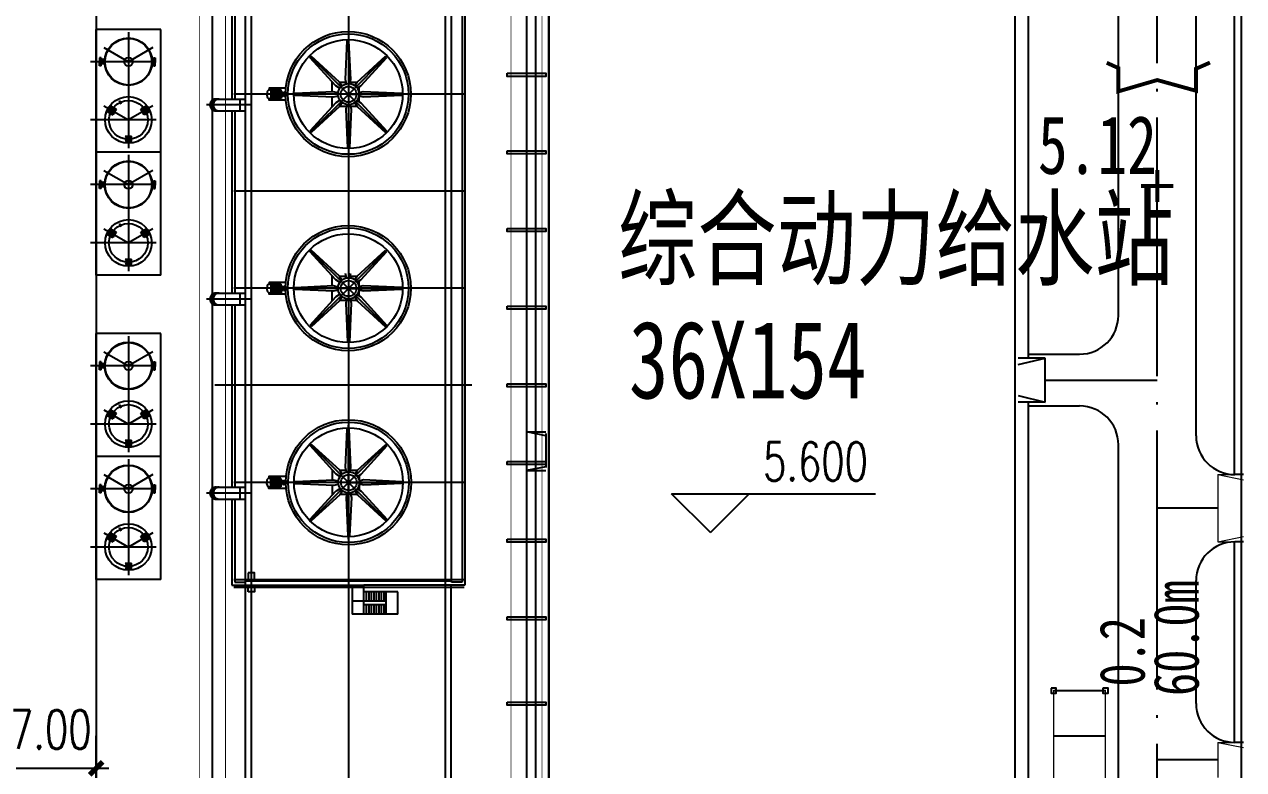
# Model space of a CAD drawing. Extents: x -170 to 1091, y -90 to 504.
# Drawn here: x 206 to 300.2, y 209.9 to 267.5 of the extents above; entities that cross this region are included whole.
import ezdxf

# ---------------------------------------------------------------- set-up
doc = ezdxf.new("R2010")
doc.units = 0
doc.header["$LTSCALE"] = 1000
for name, pattern in [('ACAD_ISO12W100', [22.4, 12, -3, 0.7, -3, 0.7, -3]), ('CENTER', [50.8, 31.75, -6.35, 6.35, -6.35]), ('CENTER2', [28.575, 19.05, -3.175, 3.175, -3.175]), ('DASHED2', [0.375, 0.25, -0.125]), ('DOTE', [2.42, 2, -0.2, 0.02, -0.2])]:
    doc.linetypes.add(name, pattern=pattern)
doc.layers.get('0').update_dxf_attribs({"linetype": 'CONTINUOUS'})
doc.layers.get('Defpoints').update_dxf_attribs({"linetype": 'CONTINUOUS'})
for name, color, linetype in [('12', 3, 'CONTINUOUS'), ('CENTER', 2, 'CENTER'), ('DIM', 3, 'CONTINUOUS'), ('DIM_ELEV', 3, 'CONTINUOUS'), ('DIM_SYMB', 3, 'CONTINUOUS'), ('DOTE', 1, 'DOTE'), ('GROUND', 2, 'CONTINUOUS'), ('GT', 30, 'CONTINUOUS'), ('PUB_DIM', 3, 'CONTINUOUS'), ('PUB_TEXT', 7, 'CONTINUOUS'), ('road', 2, 'CONTINUOUS'), ('STAIR', 2, 'CONTINUOUS'), ('定位中心线', 3, 'CENTER2'), ('循环水管', 3, 'CONTINUOUS'), ('方格网', 6, 'CONTINUOUS'), ('管架', 30, 'CONTINUOUS')]:
    doc.layers.add(name, color=color, linetype=linetype)
doc.layers.add('双点划线', color=3, linetype='ACAD_ISO12W100', lineweight=18)
doc.styles.add('_TCH_DIM', font='SIMPLEX', dxfattribs={"bigfont": 'GBCBIG'})
doc.styles.add('DIM_FONT', font='SIMPLEX', dxfattribs={"width": 0.7, "bigfont": 'GBCBIG'})
doc.styles.get("Standard").update_dxf_attribs({"font": '', "width": 0.75})
doc.styles.get('STANDARD').set_extended_font_data('SimSun')
doc.dimstyles.new('DIMN1', dxfattribs={"dimscale": 0.01, "dimtxt": 300, "dimasz": 100, "dimexe": 250, "dimexo": 300, "dimgap": 150, "dimtad": 1, "dimzin": 0, "dimdsep": 46, "dimtxsty": 'DIM_FONT', "dimblk": 'ARCHTICK', "dimcen": 0.09, "dimclrt": 7, "dimazin": 2, "dimtfac": 1, "dimtdec": 0, "dimtix": 1, "dimtmove": 2, "dimatfit": 3, "dimldrblk": 'ARCHTICK', "dimfxl": 1, "dimtolj": 1, "dimtzin": 0, "dimarcsym": 0})

# ---------------------------------------------------------------- blocks, each defined once
blk = doc.blocks.new('_dimx')
blk.add_line((-150, 0), (150, 0))
at = {"const_width": 50}
blk.add_lwpolyline([(-70, -70), (70, 70)], dxfattribs=at)
blk = doc.blocks.new('A$C10801FB6')
for p, q in [((2.846, 51.594), (2.846, 116.819)), ((2.846, 30.894), (2.846, 46.369))]:
    blk.add_line(p, q)
at = {"layer": '双点划线'}
for p, q in [((1.546, 51.594), (1.546, 46.394)), ((1.546, 30.894), (1.546, 28.194)), ((1.546, 30.894), (3.546, 30.894)), ((1.546, 30.894), (3.546, 30.494))]:
    blk.add_line(p, q, dxfattribs=at)
at = {"layer": '双点划线', "linetype": 'Continuous'}
for p, q in [((1.546, 51.594), (3.546, 51.594)), ((1.546, 51.594), (3.546, 51.194)), ((1.546, 46.394), (3.546, 46.794)), ((1.546, 46.394), (3.546, 46.394))]:
    blk.add_line(p, q, dxfattribs=at)
blk = doc.blocks.new('A$C749D1FA9')
at = {"layer": 'DOTE'}
for p, q in [((-241781.423, 409280.239), (-241625.423, 409280.239)), ((-241781.423, 409244.239), (-241625.423, 409244.239))]:
    blk.add_line(p, q, dxfattribs=at)
at = {"layer": 'GROUND'}
for p, q in [((-241701.123, 409281.289), (-241753.523, 409281.289)), ((-241629.823, 409281.289), (-241697.723, 409281.289)), ((-241781.448, 409243.189), (-241625.398, 409243.189))]:
    blk.add_line(p, q, dxfattribs=at)
at = {"layer": 'STAIR'}
for p, q in [((-241697.723, 409282.589), (-241701.123, 409282.589)), ((-241701.123, 409282.589), (-241701.123, 409280.489)), ((-241700.623, 409280.489), (-241701.123, 409282.589)), ((-241698.223, 409280.489), (-241697.723, 409282.589)), ((-241697.723, 409282.589), (-241697.723, 409280.489))]:
    blk.add_line(p, q, dxfattribs=at)
blk = doc.blocks.new('_ArchTick')
at = {"color": 0, "linetype": 'ByBlock', "const_width": 0.4}
blk.add_lwpolyline([(-0.5, -0.5), (0.5, 0.5)], dxfattribs=at)
blk = doc.blocks.new('*D49')
at = {"layer": 'Defpoints', "color": 0, "linetype": 'Continuous', "transparency": 16777216}
for p in [(211.5, 210.001), (204.5, 201.5), (211.5, 201.5)]:
    blk.add_point(p, dxfattribs=at)
at = {"layer": 'PUB_DIM', "color": 0, "linetype": 'Continuous', "lineweight": -2, "transparency": 16777216}
for p, q in [((204.5, 204.5), (204.5, 212.501)), ((211.5, 204.5), (211.5, 212.501)), ((204.5, 210.001), (203.5, 210.001)), ((204.5, 210.001), (211.5, 210.001)), ((211.5, 210.001), (212.5, 210.001))]:
    blk.add_line(p, q, dxfattribs=at)
blk.add_blockref('_ArchTick', (204.5, 210.001), dxfattribs=at)
at = {"layer": 'PUB_DIM', "color": 0, "linetype": 'Continuous', "lineweight": -2, "transparency": 16777216, "rotation": 180}
blk.add_blockref('_ArchTick', (211.5, 210.001), dxfattribs=at)
at = {"layer": 'PUB_DIM', "color": 7, "linetype": 'Continuous', "transparency": 16777216, "insert": (208, 213.001), "char_height": 3, "attachment_point": 5, "style": 'DIM_FONT'}
blk.add_mtext('\\A1;7.00', dxfattribs=at)

msp = doc.modelspace()

# ---------------------------------------------------------------- linework, layer by layer
at = {"linetype": 'Continuous'}
msp.add_line((211.5, 321), (211.5, 157), dxfattribs=at)
for p, q in [((246.5, 167), (246.5, 321)), ((282.5, 321), (282.5, 167)), ((221.99085, 269.71961), (221.99085, 261.71937)), ((222.21951, 269.49095), (222.21951, 261.71937)), ((223.04268, 224.14268), (223.04268, 269.71961)), ((223.04268, 238.79442), (223.04268, 269.6)), ((238.95732, 224.37134), (238.95732, 269.71961)), ((239.78049, 269.49095), (239.78049, 224.37134)), ((240.00915, 269.71961), (240.00915, 224.14268)), ((230.76303, 263.23308), (230.8967, 266.20727)), ((230.8967, 266.20727), (230.97811, 266.20727)), ((231.04234, 266.20727), (230.96094, 266.20727)), ((231.17602, 263.23308), (231.04234, 266.20727)), ((228.01581, 264.93118), (228.07337, 264.98874)), ((230.02436, 262.73358), (228.01581, 264.93118)), ((228.11879, 265.03416), (228.06123, 264.9766)), ((230.31639, 263.02561), (228.11879, 265.03416)), ((231.67416, 263.02561), (233.87175, 265.03416)), ((231.96619, 262.73358), (233.97474, 264.93118)), ((233.87175, 265.03416), (233.92932, 264.9766)), ((233.97474, 264.93118), (233.91718, 264.98874)), ((230.494, 262.73246), (230.31639, 263.02561)), ((230.84472, 262.9002), (230.76303, 263.23308)), ((231.09432, 262.9002), (231.17602, 263.23308)), ((231.49655, 262.73246), (231.67416, 263.02561)), ((224.71068, 262.2115), (224.71068, 262.09142)), ((224.71068, 261.95422), (224.71068, 262.09142)), ((224.90462, 262.41695), (225.79772, 262.41695)), ((225.0306, 261.74843), (225.0306, 262.41729)), ((225.79772, 262.31644), (225.79772, 262.41695)), ((225.84319, 262.31644), (225.79772, 262.31644)), ((225.79772, 262.09142), (225.79772, 262.31644)), ((225.79772, 262.09142), (225.79772, 261.8431)), ((225.84319, 262.09142), (225.84319, 262.31644)), ((225.89146, 262.26291), (225.84319, 262.26291)), ((225.84319, 262.09142), (225.84319, 261.86639)), ((225.84319, 262.09142), (225.84319, 262.09142)), ((225.89146, 261.91992), (225.84319, 261.91992)), ((225.89146, 262.26291), (225.89146, 261.91992)), ((226.00122, 262.16001), (225.89146, 262.16001)), ((226.00122, 262.02282), (225.89146, 262.02282)), ((226.00122, 261.94158), (226.00122, 262.21597)), ((226.0561, 261.94158), (226.0561, 262.21597)), ((226.08354, 261.94158), (226.08354, 262.21597)), ((226.11097, 261.94158), (226.11097, 262.21597)), ((226.16585, 261.94158), (226.16585, 262.21597)), ((226.3653, 262.16001), (226.16585, 262.16001)), ((226.36556, 262.02282), (226.16585, 262.02282)), ((229.84503, 262.27216), (226.87084, 262.13848)), ((229.84503, 261.85917), (226.87084, 261.99284)), ((230.1779, 262.19046), (229.84503, 262.27216)), ((230.1779, 261.94087), (229.84503, 261.85917)), ((230.31751, 262.55597), (230.02436, 262.73358)), ((231.67304, 262.55597), (231.96619, 262.73358)), ((231.81264, 262.2248), (232.14552, 262.3065)), ((231.81264, 261.9752), (232.14552, 261.8935)), ((232.14552, 262.3065), (235.11971, 262.17282)), ((232.14552, 261.8935), (235.11971, 262.02718)), ((235.11971, 262.17282), (235.11971, 262.09142)), ((235.11971, 262.13848), (235.11971, 262.05708)), ((235.11971, 262.02718), (235.11971, 262.10858)), ((235.11971, 261.99284), (235.11971, 262.07425)), ((222.6311, 260.80474), (222.6311, 261.71937)), ((222.6311, 261.71937), (223.04268, 261.71937)), ((225.79772, 261.74843), (224.91647, 261.74843)), ((225.0306, 261.74843), (224.9963, 261.74843)), ((225.79772, 261.74843), (225.0306, 261.74843)), ((225.84319, 261.86639), (225.79772, 261.86639)), ((225.79772, 261.8431), (225.79772, 261.74843)), ((230.02319, 261.4232), (228.01464, 259.2256)), ((230.31522, 261.13117), (228.11762, 259.12262)), ((230.31751, 261.60081), (230.02436, 261.4232)), ((230.494, 261.42431), (230.31639, 261.13117)), ((230.87906, 261.26546), (230.79736, 260.93259)), ((231.12866, 261.26546), (231.21035, 260.93259)), ((231.49772, 261.42431), (231.67533, 261.13117)), ((231.67421, 261.60081), (231.96736, 261.4232)), ((231.67533, 261.13117), (233.87292, 259.12262)), ((231.96736, 261.4232), (233.97591, 259.2256)), ((221.99085, 260.80474), (221.99085, 246.71937)), ((222.21951, 260.80474), (222.21951, 246.71937)), ((222.6311, 260.80474), (223.04268, 260.80474)), ((230.79736, 260.93259), (230.93104, 257.95839)), ((231.21035, 260.93259), (231.07668, 257.95839)), ((228.01464, 259.2256), (228.0722, 259.16804)), ((228.11762, 259.12262), (228.06006, 259.18018)), ((233.87292, 259.12262), (233.93049, 259.18018)), ((233.97591, 259.2256), (233.91835, 259.16804)), ((230.93104, 257.95839), (231.01244, 257.95839)), ((231.07668, 257.95839), (230.99527, 257.95839)), ((228.01581, 249.93118), (228.07337, 249.98874)), ((230.02436, 247.73358), (228.01581, 249.93118)), ((228.11879, 250.03416), (228.06123, 249.9766)), ((230.31639, 248.02561), (228.11879, 250.03416)), ((231.67416, 248.02561), (233.87175, 250.03416)), ((231.96619, 247.73358), (233.97474, 249.93118)), ((233.87175, 250.03416), (233.92932, 249.9766)), ((233.97474, 249.93118), (233.91718, 249.98874)), ((230.494, 247.73246), (230.31639, 248.02561)), ((230.84472, 247.9002), (230.76303, 248.23308)), ((231.09432, 247.9002), (231.17602, 248.23308)), ((231.49655, 247.73246), (231.67416, 248.02561)), ((224.71068, 247.2115), (224.71068, 247.09142)), ((224.71068, 246.95422), (224.71068, 247.09142)), ((224.90462, 247.41695), (225.79772, 247.41695)), ((225.0306, 246.74843), (225.0306, 247.41729)), ((225.79772, 247.31644), (225.79772, 247.41695)), ((225.84319, 247.31644), (225.79772, 247.31644)), ((225.79772, 247.09142), (225.79772, 247.31644)), ((225.79772, 247.09142), (225.79772, 246.8431)), ((225.84319, 246.86639), (225.79772, 246.86639)), ((225.79772, 246.8431), (225.79772, 246.74843)), ((225.84319, 247.09142), (225.84319, 247.31644)), ((225.89146, 247.26291), (225.84319, 247.26291)), ((225.84319, 247.09142), (225.84319, 246.86639)), ((225.84319, 247.09142), (225.84319, 247.09142)), ((225.89146, 246.91992), (225.84319, 246.91992)), ((225.89146, 247.26291), (225.89146, 246.91992)), ((226.00122, 247.16001), (225.89146, 247.16001)), ((226.00122, 247.02282), (225.89146, 247.02282)), ((226.00122, 246.94158), (226.00122, 247.21597)), ((226.0561, 246.94158), (226.0561, 247.21597)), ((226.08354, 246.94158), (226.08354, 247.21597)), ((226.11097, 246.94158), (226.11097, 247.21597)), ((226.16585, 246.94158), (226.16585, 247.21597)), ((226.3653, 247.16001), (226.16585, 247.16001)), ((226.36556, 247.02282), (226.16585, 247.02282)), ((229.84503, 247.27216), (226.87084, 247.13848)), ((229.84503, 246.85917), (226.87084, 246.99284)), ((230.1779, 247.19046), (229.84503, 247.27216)), ((230.1779, 246.94087), (229.84503, 246.85917)), ((230.31751, 247.55597), (230.02436, 247.73358)), ((231.67304, 247.55597), (231.96619, 247.73358)), ((231.81264, 247.2248), (232.14552, 247.3065)), ((231.81264, 246.9752), (232.14552, 246.8935)), ((232.14552, 247.3065), (235.11971, 247.17282)), ((232.14552, 246.8935), (235.11971, 247.02718)), ((235.11971, 247.17282), (235.11971, 247.09142)), ((235.11971, 247.13848), (235.11971, 247.05708)), ((235.11971, 247.02718), (235.11971, 247.10858)), ((235.11971, 246.99284), (235.11971, 247.07425)), ((222.6311, 245.80474), (222.6311, 246.71937)), ((222.6311, 246.71937), (223.04268, 246.71937)), ((225.79772, 246.74843), (224.91647, 246.74843)), ((225.0306, 246.74843), (224.9963, 246.74843)), ((225.79772, 246.74843), (225.0306, 246.74843)), ((230.02319, 246.4232), (228.01464, 244.2256)), ((230.31522, 246.13117), (228.11762, 244.12262)), ((230.31751, 246.60081), (230.02436, 246.4232)), ((230.494, 246.42431), (230.31639, 246.13117)), ((230.87906, 246.26546), (230.79736, 245.93259)), ((230.79736, 245.93259), (230.93104, 242.95839)), ((231.21035, 245.93259), (231.07668, 242.95839)), ((231.12866, 246.26546), (231.21035, 245.93259)), ((231.49772, 246.42431), (231.67533, 246.13117)), ((231.67421, 246.60081), (231.96736, 246.4232)), ((231.67533, 246.13117), (233.87292, 244.12262)), ((231.96736, 246.4232), (233.97591, 244.2256)), ((221.99085, 245.80474), (221.99085, 231.71937)), ((222.21951, 245.80474), (222.21951, 231.71937)), ((222.6311, 245.80474), (223.04268, 245.80474)), ((228.01464, 244.2256), (228.0722, 244.16804)), ((228.11762, 244.12262), (228.06006, 244.18018)), ((233.87292, 244.12262), (233.93049, 244.18018)), ((233.97591, 244.2256), (233.91835, 244.16804)), ((230.93104, 242.95839), (231.01244, 242.95839)), ((231.07668, 242.95839), (230.99527, 242.95839)), ((230.78019, 233.23308), (230.91387, 236.20727)), ((230.91387, 236.20727), (230.99527, 236.20727)), ((231.05951, 236.20727), (230.97811, 236.20727)), ((231.19319, 233.23308), (231.05951, 236.20727)), ((228.03298, 234.93118), (228.09054, 234.98874)), ((230.04153, 232.73358), (228.03298, 234.93118)), ((228.13596, 235.03416), (228.0784, 234.9766)), ((230.33356, 233.02561), (228.13596, 235.03416)), ((231.69133, 233.02561), (233.88892, 235.03416)), ((231.98336, 232.73358), (233.99191, 234.93118)), ((233.88892, 235.03416), (233.94648, 234.9766)), ((233.99191, 234.93118), (233.93434, 234.98874)), ((230.33467, 232.55597), (230.04153, 232.73358)), ((230.51117, 232.73246), (230.33356, 233.02561)), ((230.86189, 232.9002), (230.78019, 233.23308)), ((231.11149, 232.9002), (231.19319, 233.23308)), ((231.51372, 232.73246), (231.69133, 233.02561)), ((231.69021, 232.55597), (231.98336, 232.73358)), ((224.69351, 232.2115), (224.69351, 232.09142)), ((224.69351, 231.95422), (224.69351, 232.09142)), ((224.88746, 232.41695), (225.78056, 232.41695)), ((225.01343, 231.74843), (225.01343, 232.41729)), ((225.78056, 232.31644), (225.78056, 232.41695)), ((225.78056, 232.09142), (225.78056, 232.31644)), ((225.82602, 232.31644), (225.78056, 232.31644)), ((225.78056, 232.09142), (225.78056, 231.8431)), ((225.82602, 231.86639), (225.78056, 231.86639)), ((225.78056, 231.8431), (225.78056, 231.74843)), ((225.82602, 232.09142), (225.82602, 232.31644)), ((225.87429, 232.26291), (225.82602, 232.26291)), ((225.82602, 232.09142), (225.82602, 231.86639)), ((225.82602, 232.09142), (225.82602, 232.09142)), ((225.87429, 231.91992), (225.82602, 231.91992)), ((225.87429, 232.26291), (225.87429, 231.91992)), ((225.98405, 232.16001), (225.87429, 232.16001)), ((225.98405, 232.02282), (225.87429, 232.02282)), ((225.98405, 231.94158), (225.98405, 232.21597)), ((226.03893, 231.94158), (226.03893, 232.21597)), ((226.06637, 231.94158), (226.06637, 232.21597)), ((226.09381, 231.94158), (226.09381, 232.21597)), ((226.14868, 231.94158), (226.14868, 232.21597)), ((226.34814, 232.16001), (226.14868, 232.16001)), ((226.34839, 232.02282), (226.14868, 232.02282)), ((229.8622, 232.27216), (226.888, 232.13848)), ((229.8622, 231.85917), (226.888, 231.99284)), ((230.19507, 232.19046), (229.8622, 232.27216)), ((230.19507, 231.94087), (229.8622, 231.85917)), ((231.82981, 232.2248), (232.16269, 232.3065)), ((231.82981, 231.9752), (232.16269, 231.8935)), ((232.16269, 232.3065), (235.13688, 232.17282)), ((232.16269, 231.8935), (235.13688, 232.02718)), ((235.13688, 232.17282), (235.13688, 232.09142)), ((235.13688, 232.13848), (235.13688, 232.05708)), ((235.13688, 232.02718), (235.13688, 232.10858)), ((235.13688, 231.99284), (235.13688, 232.07425)), ((222.6311, 230.80474), (222.6311, 231.71937)), ((222.6311, 231.71937), (223.04268, 231.71937)), ((225.78056, 231.74843), (224.89931, 231.74843)), ((225.01343, 231.74843), (224.97914, 231.74843)), ((225.78056, 231.74843), (225.01343, 231.74843)), ((230.04036, 231.4232), (228.03181, 229.2256)), ((230.33239, 231.13117), (228.13479, 229.12262)), ((230.33467, 231.60081), (230.04153, 231.4232)), ((230.51117, 231.42431), (230.33356, 231.13117)), ((230.89623, 231.26546), (230.81453, 230.93259)), ((230.81453, 230.93259), (230.94821, 227.95839)), ((231.22752, 230.93259), (231.09385, 227.95839)), ((231.14582, 231.26546), (231.22752, 230.93259)), ((231.51489, 231.42431), (231.6925, 231.13117)), ((231.69138, 231.60081), (231.98453, 231.4232)), ((231.6925, 231.13117), (233.89009, 229.12262)), ((231.98453, 231.4232), (233.99308, 229.2256)), ((221.99085, 230.80474), (221.99085, 224.14268)), ((222.21951, 230.80474), (222.21951, 224.37134)), ((222.6311, 230.80474), (223.04268, 230.80474)), ((228.03181, 229.2256), (228.08937, 229.16804)), ((228.13479, 229.12262), (228.07723, 229.18018)), ((233.89009, 229.12262), (233.94765, 229.18018)), ((233.99308, 229.2256), (233.93551, 229.16804)), ((230.94821, 227.95839), (231.02961, 227.95839)), ((231.09385, 227.95839), (231.01244, 227.95839)), ((222.21951, 224.37134), (223.04268, 224.37134)), ((223.04268, 224.48), (238.95732, 224.48)), ((223.04268, 203.85732), (223.04268, 224.27855)), ((239.78049, 224.37134), (238.95732, 224.37134)), ((221.99085, 224.14268), (224.25492, 224.14268)), ((223.04268, 224.14268), (232.19221, 224.14268)), ((223.04268, 224.14268), (232.19221, 224.14268)), ((239.90971, 224.14268), (232.19221, 224.14268)), ((240.00915, 224.14268), (237.74508, 224.14268)), ((238.95274, 203.85732), (238.95274, 224.14268))]:
    msp.add_line(p, q)
at = {"linetype": 'DASHED2'}
for p, q in [((220.7561, 261.71937), (222.6311, 261.71937)), ((220.7561, 260.80474), (222.6311, 260.80474)), ((220.7561, 246.71937), (222.6311, 246.71937)), ((220.7561, 245.80474), (222.6311, 245.80474)), ((220.7561, 231.71937), (222.6311, 231.71937)), ((220.7561, 230.80474), (222.6311, 230.80474))]:
    msp.add_line(p, q, dxfattribs=at)
at = {"linetype": 'Continuous', "const_width": 0.3, "flags": 128}
for points in [[(289.59968, 264.51925), (290.5, 264.10471), (290.5, 262.30832), (293.5, 263.18348), (296.5, 262.35438), (296.5, 264.05864), (297.57526, 264.53183)], [(293.5, 256.24591), (293.5, 253.75409)], [(292.25409, 255), (294.74591, 255)]]:
    msp.add_lwpolyline(points, dxfattribs=at)
for points in [[(229.77533, 263.00605), (229.73195, 263.00605), (229.73195, 262.26708)], [(230.81875, 263.00605), (230.32824, 263.00605)], [(231.66231, 263.00605), (231.1203, 263.00605)], [(231.83561, 262.23044), (231.83561, 262.65447)], [(231.83561, 261.50302), (231.83561, 261.96956)], [(229.73195, 261.86425), (229.73195, 261.17678), (229.79797, 261.17678)], [(230.34403, 261.17678), (230.85729, 261.17678)], [(231.15042, 261.17678), (231.64769, 261.17678)], [(229.77533, 248.00605), (229.73195, 248.00605), (229.73195, 247.26708)], [(230.81875, 248.00605), (230.32824, 248.00605)], [(231.66231, 248.00605), (231.1203, 248.00605)], [(229.73195, 246.86425), (229.73195, 246.17678), (229.79797, 246.17678)], [(231.83561, 247.23044), (231.83561, 247.65447)], [(231.83561, 246.50302), (231.83561, 246.96956)], [(230.34403, 246.17678), (230.85729, 246.17678)], [(231.15042, 246.17678), (231.64769, 246.17678)], [(229.7925, 233.00605), (229.74912, 233.00605), (229.74912, 232.26708)], [(230.83591, 233.00605), (230.34541, 233.00605)], [(231.67948, 233.00605), (231.13747, 233.00605)], [(229.74912, 231.86425), (229.74912, 231.17678), (229.81514, 231.17678)], [(231.85278, 232.23044), (231.85278, 232.65447)], [(231.85278, 231.50302), (231.85278, 231.96956)], [(230.36119, 231.17678), (230.87446, 231.17678)], [(231.16759, 231.17678), (231.66486, 231.17678)]]:
    msp.add_lwpolyline(points)
at = {"flags": 128}
for points in [[(226.20284, 262.54873), (224.8669, 262.54873), (224.8669, 262.4344)], [(226.20447, 261.6341), (224.8669, 261.6341), (224.8669, 261.74843)], [(226.20284, 247.54873), (224.8669, 247.54873), (224.8669, 247.4344)], [(226.20447, 246.6341), (224.8669, 246.6341), (224.8669, 246.74843)], [(226.18567, 232.54873), (224.84973, 232.54873), (224.84973, 232.4344)], [(226.1873, 231.6341), (224.84973, 231.6341), (224.84973, 231.74843)]]:
    msp.add_lwpolyline(points, dxfattribs=at)
for points in [[(223.25, 225.1), (223.25, 224.6), (223.75, 224.6), (223.75, 225.1)], [(223.25, 223.64268), (223.25, 224.14268), (223.75, 224.14268), (223.75, 223.64268)]]:
    msp.add_lwpolyline(points, close=True, dxfattribs=at)
at = {"ltscale": 50, "const_width": 0.1}
for points in [[(289.5, 184.5), (289.5, 216), (285.5, 216), (285.5, 184.5)], [(285.5, 212.5), (289.5, 212.5)]]:
    msp.add_lwpolyline(points, dxfattribs=at)
for centre, radius in [((230.98669, 262.1), 4.83903), ((230.98669, 262.1), 4.65611), ((230.98669, 262.1), 4.20503), ((230.98669, 247.1), 4.83903), ((230.98669, 247.1), 4.65611), ((230.98669, 247.1), 4.20503), ((231.00386, 232.1), 4.83903), ((231.00386, 232.1), 4.65611), ((231.00386, 232.1), 4.20503)]:
    msp.add_circle(centre, radius)
at = {"linetype": 'Continuous'}
for centre, radius in [((231.01244, 262.09142), 0.81836), ((231.01244, 262.08283), 0.61037), ((231.01244, 247.09142), 0.81836), ((231.01244, 247.08283), 0.61037), ((231.02961, 232.09142), 0.81836), ((231.02961, 232.08283), 0.61037)]:
    msp.add_circle(centre, radius, dxfattribs=at)
for centre, radius, start, end in [((224.91647, 262.2115), 0.20579, 93.3008469, 180), ((224.91647, 261.95422), 0.20579, 180, 270), ((226.02866, 262.19496), 0.03456, 37.4493703, 142.5506297), ((226.02866, 261.9626), 0.03456, 217.4493703, 322.5506297), ((226.13841, 262.19496), 0.03456, 37.4493703, 142.5506297), ((226.13841, 261.9626), 0.03456, 217.4493703, 322.5506297), ((224.91647, 247.2115), 0.20579, 93.3008469, 180), ((224.91647, 246.95422), 0.20579, 180, 270), ((226.02866, 247.19496), 0.03456, 37.4493703, 142.5506297), ((226.02866, 246.9626), 0.03456, 217.4493703, 322.5506297), ((226.13841, 247.19496), 0.03456, 37.4493703, 142.5506297), ((226.13841, 246.9626), 0.03456, 217.4493703, 322.5506297), ((224.89931, 232.2115), 0.20579, 93.3008469, 180), ((224.89931, 231.95422), 0.20579, 180, 270), ((226.01149, 232.19496), 0.03456, 37.4493703, 142.5506297), ((226.01149, 231.9626), 0.03456, 217.4493703, 322.5506297), ((226.12125, 232.19496), 0.03456, 37.4493703, 142.5506297), ((226.12125, 231.9626), 0.03456, 217.4493703, 322.5506297)]:
    msp.add_arc(centre, radius, start, end)
at = {"linetype": 'DASHED2'}
for centre in [(220.7561, 261.26206), (220.87513, 261.26206), (221.01179, 261.26206), (220.7561, 246.26206), (220.87513, 246.26206), (221.01179, 246.26206), (220.7561, 231.26206), (220.87513, 231.26206), (221.01179, 231.26206)]:
    msp.add_arc(centre, 0.45732, 90, 270, dxfattribs=at)
at = {"layer": '12'}
for p, q in [((211.5, 257.6), (211.5, 267.1)), ((216.5, 267.1), (211.5, 267.1)), ((216.5, 257.6), (216.5, 267.1)), ((211.7766, 264.90538), (211.7766, 264.6)), ((211.8383, 264.90538), (211.7766, 264.90538)), ((211.9, 264.90538), (211.8383, 264.90538)), ((211.8383, 264.90538), (211.8383, 264.6)), ((211.9, 264.90538), (211.9, 264.6)), ((212.20278, 264.76178), (211.9, 264.76178)), ((215.79272, 264.76178), (215.94468, 264.76178)), ((215.94468, 264.90538), (215.94468, 264.6)), ((215.94468, 264.90538), (216.00638, 264.90538)), ((216.00638, 264.90538), (216.00638, 264.6)), ((216.00638, 264.90538), (216.06808, 264.90538)), ((216.06808, 264.90538), (216.06808, 264.6)), ((211.7766, 264.29462), (211.7766, 264.6)), ((211.8383, 264.29462), (211.7766, 264.29462)), ((211.8383, 264.29462), (211.8383, 264.6)), ((211.9, 264.29462), (211.8383, 264.29462)), ((212.20278, 264.72907), (211.9, 264.72907)), ((211.9, 264.29462), (211.9, 264.6)), ((212.20278, 264.47093), (211.9, 264.47093)), ((212.20278, 264.43822), (211.9, 264.43822)), ((215.79272, 264.43822), (215.94468, 264.43822)), ((215.79537, 264.72907), (215.94468, 264.72907)), ((215.79537, 264.47093), (215.94468, 264.47093)), ((215.94468, 264.29462), (215.94468, 264.6)), ((215.94468, 264.29462), (216.06808, 264.29462)), ((216.00638, 264.29462), (216.00638, 264.6)), ((216.06808, 264.29462), (216.06808, 264.6)), ((212.60946, 261.19151), (212.35946, 260.75849)), ((212.9568, 260.99096), (212.40891, 260.84416)), ((212.87114, 261.04042), (212.45837, 260.92982)), ((212.78548, 261.08988), (212.50783, 261.01549)), ((212.69981, 261.13934), (212.55729, 261.10115)), ((212.60946, 261.19151), (213.04247, 260.94151)), ((215.39054, 261.19151), (214.95753, 260.94151)), ((215.0097, 260.85115), (215.04789, 260.99367)), ((215.05916, 260.76549), (215.13355, 261.04313)), ((215.10862, 260.67982), (215.21922, 261.09259)), ((215.15807, 260.59416), (215.30488, 261.14205)), ((215.20753, 260.50849), (215.39054, 261.19151)), ((215.2932, 260.55795), (215.44, 261.10584)), ((215.37886, 260.60741), (215.48946, 261.02018)), ((215.64054, 260.75849), (215.39054, 261.19151)), ((213.04247, 260.94151), (212.35946, 260.75849)), ((212.35946, 260.75849), (212.79247, 260.50849)), ((212.99301, 260.85584), (212.44512, 260.70904)), ((212.94355, 260.77018), (212.53078, 260.65958)), ((212.89409, 260.68451), (212.61645, 260.61012)), ((212.84464, 260.59885), (212.70211, 260.56066)), ((213.04247, 260.94151), (212.79247, 260.50849)), ((215.20753, 260.50849), (214.95753, 260.94151)), ((215.64054, 260.75849), (215.20753, 260.50849)), ((215.46452, 260.65687), (215.53892, 260.93451)), ((215.55019, 260.70633), (215.58838, 260.84885)), ((213.75, 258.85), (214.25, 258.85)), ((213.75, 258.85), (214.25, 258.35)), ((213.75, 258.75108), (214.15108, 258.35)), ((213.75, 258.65217), (214.05217, 258.35)), ((213.75, 258.55325), (213.95325, 258.35)), ((213.75, 258.45433), (213.85433, 258.35)), ((213.75, 258.35), (214.25, 258.35)), ((213.84892, 258.85), (214.25, 258.44892)), ((213.94783, 258.85), (214.25, 258.54783)), ((214.04675, 258.85), (214.25, 258.64675)), ((214.14566, 258.85), (214.25, 258.74566)), ((214.25, 258.35), (214.25, 258.85)), ((211.5, 248.1), (211.5, 257.6)), ((216.5, 257.6), (211.5, 257.6)), ((216.5, 257.6), (211.5, 257.6)), ((216.5, 248.1), (216.5, 257.6)), ((211.7766, 255.40538), (211.7766, 255.1)), ((211.8383, 255.40538), (211.7766, 255.40538)), ((211.9, 255.40538), (211.8383, 255.40538)), ((211.8383, 255.40538), (211.8383, 255.1)), ((211.9, 255.40538), (211.9, 255.1)), ((215.94468, 255.40538), (215.94468, 255.1)), ((215.94468, 255.40538), (216.00638, 255.40538)), ((216.00638, 255.40538), (216.00638, 255.1)), ((216.00638, 255.40538), (216.06808, 255.40538)), ((216.06808, 255.40538), (216.06808, 255.1)), ((211.7766, 254.79462), (211.7766, 255.1)), ((211.8383, 254.79462), (211.7766, 254.79462)), ((211.8383, 254.79462), (211.8383, 255.1)), ((211.9, 254.79462), (211.8383, 254.79462)), ((212.20278, 255.26178), (211.9, 255.26178)), ((212.20278, 255.22907), (211.9, 255.22907)), ((211.9, 254.79462), (211.9, 255.1)), ((212.20278, 254.97093), (211.9, 254.97093)), ((212.20278, 254.93822), (211.9, 254.93822)), ((215.79272, 255.26178), (215.94468, 255.26178)), ((215.79272, 254.93822), (215.94468, 254.93822)), ((215.79537, 255.22907), (215.94468, 255.22907)), ((215.79537, 254.97093), (215.94468, 254.97093)), ((215.94468, 254.79462), (215.94468, 255.1)), ((215.94468, 254.79462), (216.06808, 254.79462)), ((216.00638, 254.79462), (216.00638, 255.1)), ((216.06808, 254.79462), (216.06808, 255.1)), ((212.60946, 251.69151), (212.35946, 251.25849)), ((212.78548, 251.58988), (212.50783, 251.51549)), ((212.69981, 251.63934), (212.55729, 251.60115)), ((212.60946, 251.69151), (213.04247, 251.44151)), ((215.39054, 251.69151), (214.95753, 251.44151)), ((215.10862, 251.17982), (215.21922, 251.59259)), ((215.15807, 251.09416), (215.30488, 251.64205)), ((215.20753, 251.00849), (215.39054, 251.69151)), ((215.2932, 251.05795), (215.44, 251.60584)), ((215.64054, 251.25849), (215.39054, 251.69151)), ((213.04247, 251.44151), (212.35946, 251.25849)), ((212.35946, 251.25849), (212.79247, 251.00849)), ((212.9568, 251.49096), (212.40891, 251.34416)), ((212.99301, 251.35584), (212.44512, 251.20904)), ((212.87114, 251.54042), (212.45837, 251.42982)), ((212.94355, 251.27018), (212.53078, 251.15958)), ((212.89409, 251.18451), (212.61645, 251.11012)), ((212.84464, 251.09885), (212.70211, 251.06066)), ((213.04247, 251.44151), (212.79247, 251.00849)), ((215.20753, 251.00849), (214.95753, 251.44151)), ((215.0097, 251.35115), (215.04789, 251.49367)), ((215.05916, 251.26549), (215.13355, 251.54313)), ((215.64054, 251.25849), (215.20753, 251.00849)), ((215.37886, 251.10741), (215.48946, 251.52018)), ((215.46452, 251.15687), (215.53892, 251.43451)), ((215.55019, 251.20633), (215.58838, 251.34885)), ((213.75, 249.35), (214.25, 249.35)), ((213.75, 249.35), (214.25, 248.85)), ((213.75, 249.25108), (214.15108, 248.85)), ((213.75, 249.15217), (214.05217, 248.85)), ((213.75, 249.05325), (213.95325, 248.85)), ((213.75, 248.95433), (213.85433, 248.85)), ((213.75, 248.85), (214.25, 248.85)), ((213.84892, 249.35), (214.25, 248.94892)), ((213.94783, 249.35), (214.25, 249.04783)), ((214.04675, 249.35), (214.25, 249.14675)), ((214.14566, 249.35), (214.25, 249.24566)), ((214.25, 248.85), (214.25, 249.35)), ((216.5, 248.1), (211.5, 248.1)), ((211.5, 234.1), (211.5, 243.6)), ((216.5, 243.6), (211.5, 243.6)), ((216.5, 234.1), (216.5, 243.6)), ((211.7766, 241.40538), (211.7766, 241.1)), ((211.8383, 241.40538), (211.7766, 241.40538)), ((211.9, 241.40538), (211.8383, 241.40538)), ((211.8383, 241.40538), (211.8383, 241.1)), ((211.9, 241.40538), (211.9, 241.1)), ((212.20278, 241.26178), (211.9, 241.26178)), ((212.20278, 241.22907), (211.9, 241.22907)), ((215.79272, 241.26178), (215.94468, 241.26178)), ((215.79537, 241.22907), (215.94468, 241.22907)), ((215.94468, 241.40538), (215.94468, 241.1)), ((215.94468, 241.40538), (216.00638, 241.40538)), ((216.00638, 241.40538), (216.00638, 241.1)), ((216.00638, 241.40538), (216.06808, 241.40538)), ((216.06808, 241.40538), (216.06808, 241.1)), ((211.7766, 240.79462), (211.7766, 241.1)), ((211.8383, 240.79462), (211.7766, 240.79462)), ((211.8383, 240.79462), (211.8383, 241.1)), ((211.9, 240.79462), (211.8383, 240.79462)), ((211.9, 240.79462), (211.9, 241.1)), ((212.20278, 240.97093), (211.9, 240.97093)), ((212.20278, 240.93822), (211.9, 240.93822)), ((215.79272, 240.93822), (215.94468, 240.93822)), ((215.79537, 240.97093), (215.94468, 240.97093)), ((215.94468, 240.79462), (215.94468, 241.1)), ((215.94468, 240.79462), (216.06808, 240.79462)), ((216.00638, 240.79462), (216.00638, 241.1)), ((216.06808, 240.79462), (216.06808, 241.1)), ((212.60946, 237.69151), (212.35946, 237.25849)), ((213.04247, 237.44151), (212.35946, 237.25849)), ((212.9568, 237.49096), (212.40891, 237.34416)), ((212.87114, 237.54042), (212.45837, 237.42982)), ((212.78548, 237.58988), (212.50783, 237.51549)), ((212.69981, 237.63934), (212.55729, 237.60115)), ((212.60946, 237.69151), (213.04247, 237.44151)), ((213.04247, 237.44151), (212.79247, 237.00849)), ((215.39054, 237.69151), (214.95753, 237.44151)), ((215.20753, 237.00849), (214.95753, 237.44151)), ((215.0097, 237.35115), (215.04789, 237.49367)), ((215.05916, 237.26549), (215.13355, 237.54313)), ((215.10862, 237.17982), (215.21922, 237.59259)), ((215.15807, 237.09416), (215.30488, 237.64205)), ((215.20753, 237.00849), (215.39054, 237.69151)), ((215.2932, 237.05795), (215.44, 237.60584)), ((215.37886, 237.10741), (215.48946, 237.52018)), ((215.64054, 237.25849), (215.39054, 237.69151)), ((215.46452, 237.15687), (215.53892, 237.43451)), ((212.35946, 237.25849), (212.79247, 237.00849)), ((212.99301, 237.35584), (212.44512, 237.20904)), ((212.94355, 237.27018), (212.53078, 237.15958)), ((212.89409, 237.18451), (212.61645, 237.11012)), ((212.84464, 237.09885), (212.70211, 237.06066)), ((215.64054, 237.25849), (215.20753, 237.00849)), ((215.55019, 237.20633), (215.58838, 237.34885)), ((213.75, 235.35), (214.25, 235.35)), ((213.75, 235.35), (214.25, 234.85)), ((213.75, 235.25108), (214.15108, 234.85)), ((213.75, 235.15217), (214.05217, 234.85)), ((213.75, 235.05325), (213.95325, 234.85)), ((213.75, 234.95433), (213.85433, 234.85)), ((213.75, 234.85), (214.25, 234.85)), ((213.84892, 235.35), (214.25, 234.94892)), ((213.94783, 235.35), (214.25, 235.04783)), ((214.04675, 235.35), (214.25, 235.14675)), ((214.14566, 235.35), (214.25, 235.24566)), ((214.25, 234.85), (214.25, 235.35)), ((211.5, 224.6), (211.5, 234.1)), ((216.5, 234.1), (211.5, 234.1)), ((216.5, 234.1), (211.5, 234.1)), ((216.5, 224.6), (216.5, 234.1)), ((211.7766, 231.90538), (211.7766, 231.6)), ((211.8383, 231.90538), (211.7766, 231.90538)), ((211.9, 231.90538), (211.8383, 231.90538)), ((211.8383, 231.90538), (211.8383, 231.6)), ((211.9, 231.90538), (211.9, 231.6)), ((215.94468, 231.90538), (215.94468, 231.6)), ((215.94468, 231.90538), (216.00638, 231.90538)), ((216.00638, 231.90538), (216.00638, 231.6)), ((216.00638, 231.90538), (216.06808, 231.90538)), ((216.06808, 231.90538), (216.06808, 231.6)), ((211.7766, 231.29462), (211.7766, 231.6)), ((211.8383, 231.29462), (211.7766, 231.29462)), ((211.8383, 231.29462), (211.8383, 231.6)), ((211.9, 231.29462), (211.8383, 231.29462)), ((212.20278, 231.76178), (211.9, 231.76178)), ((212.20278, 231.72907), (211.9, 231.72907)), ((211.9, 231.29462), (211.9, 231.6)), ((212.20278, 231.47093), (211.9, 231.47093)), ((212.20278, 231.43822), (211.9, 231.43822)), ((215.79272, 231.76178), (215.94468, 231.76178)), ((215.79272, 231.43822), (215.94468, 231.43822)), ((215.79537, 231.72907), (215.94468, 231.72907)), ((215.79537, 231.47093), (215.94468, 231.47093)), ((215.94468, 231.29462), (215.94468, 231.6)), ((215.94468, 231.29462), (216.06808, 231.29462)), ((216.00638, 231.29462), (216.00638, 231.6)), ((216.06808, 231.29462), (216.06808, 231.6)), ((212.60946, 228.19151), (212.35946, 227.75849)), ((212.87114, 228.04042), (212.45837, 227.92982)), ((212.78548, 228.08988), (212.50783, 228.01549)), ((212.69981, 228.13934), (212.55729, 228.10115)), ((212.60946, 228.19151), (213.04247, 227.94151)), ((215.39054, 228.19151), (214.95753, 227.94151)), ((215.05916, 227.76549), (215.13355, 228.04313)), ((215.10862, 227.67982), (215.21922, 228.09259)), ((215.15807, 227.59416), (215.30488, 228.14205)), ((215.20753, 227.50849), (215.39054, 228.19151)), ((215.2932, 227.55795), (215.44, 228.10584)), ((215.37886, 227.60741), (215.48946, 228.02018)), ((215.64054, 227.75849), (215.39054, 228.19151)), ((213.04247, 227.94151), (212.35946, 227.75849)), ((212.35946, 227.75849), (212.79247, 227.50849)), ((212.9568, 227.99096), (212.40891, 227.84416)), ((212.99301, 227.85584), (212.44512, 227.70904)), ((212.94355, 227.77018), (212.53078, 227.65958)), ((212.89409, 227.68451), (212.61645, 227.61012)), ((212.84464, 227.59885), (212.70211, 227.56066)), ((213.04247, 227.94151), (212.79247, 227.50849)), ((215.20753, 227.50849), (214.95753, 227.94151)), ((215.0097, 227.85115), (215.04789, 227.99367)), ((215.64054, 227.75849), (215.20753, 227.50849)), ((215.46452, 227.65687), (215.53892, 227.93451)), ((215.55019, 227.70633), (215.58838, 227.84885)), ((213.75, 225.85), (214.25, 225.85)), ((213.75, 225.85), (214.25, 225.35)), ((213.75, 225.75108), (214.15108, 225.35)), ((213.75, 225.65217), (214.05217, 225.35)), ((213.75, 225.55325), (213.95325, 225.35)), ((213.75, 225.45433), (213.85433, 225.35)), ((213.75, 225.35), (214.25, 225.35)), ((213.84892, 225.85), (214.25, 225.44892)), ((213.94783, 225.85), (214.25, 225.54783)), ((214.04675, 225.85), (214.25, 225.64675)), ((214.14566, 225.85), (214.25, 225.74566)), ((214.25, 225.35), (214.25, 225.85)), ((216.5, 224.6), (211.5, 224.6))]:
    msp.add_line(p, q, dxfattribs=at)
for centre, radius in [((214, 264.6), 1.83578), ((214, 264.6), 1.8), ((214, 264.6), 0.33134), ((214, 260.1), 1.8), ((214, 260.1), 1.5), ((214, 255.1), 1.83578), ((214, 255.1), 1.8), ((214, 255.1), 0.33134), ((214, 250.6), 1.8), ((214, 250.6), 1.5), ((214, 241.1), 1.83578), ((214, 241.1), 1.8), ((214, 241.1), 0.33134), ((214, 236.6), 1.8), ((214, 236.6), 1.5), ((214, 231.6), 1.83578), ((214, 231.6), 1.8), ((214, 231.6), 0.33134), ((214, 227.1), 1.8), ((214, 227.1), 1.5)]:
    msp.add_circle(centre, radius, dxfattribs=at)
at = {"layer": 'CENTER'}
for p, q in [((223.5, 157.5225), (223.5, 270.79253)), ((231, 270.79253), (231, 157.5225)), ((238.5, 157.5225), (238.5, 270.79253)), ((230.99586, 262.07839), (228.02855, 265.0457)), ((230.99469, 262.07839), (233.962, 265.0457)), ((239.93863, 262.1), (222.14782, 262.1)), ((230.99527, 262.08283), (226.79887, 262.08283)), ((230.99469, 262.07839), (228.02738, 259.11108)), ((230.99527, 262.08283), (235.19168, 262.08283)), ((230.99586, 262.07839), (233.96317, 259.11108)), ((239.93863, 254.6), (222.14782, 254.6)), ((230.99586, 247.07839), (228.02855, 250.0457)), ((230.99469, 247.07839), (233.962, 250.0457)), ((239.93863, 247.1), (222.14782, 247.1)), ((230.99527, 247.08283), (226.79887, 247.08283)), ((230.99469, 247.07839), (228.02738, 244.11108)), ((230.99527, 247.08283), (235.19168, 247.08283)), ((230.99586, 247.07839), (233.96317, 244.11108)), ((240.53314, 239.6), (220.67822, 239.6)), ((231.01244, 236.56534), (231.01244, 227.74628)), ((231.01244, 227.70533), (231.01244, 236.52439)), ((231.01303, 232.07839), (228.04572, 235.0457)), ((231.01186, 232.07839), (233.97916, 235.0457)), ((222.14782, 232.1), (239.93863, 232.1)), ((222.15641, 232.1), (239.94721, 232.1)), ((231.01244, 232.08283), (226.81604, 232.08283)), ((231.01186, 232.07839), (228.04455, 229.11108)), ((231.01244, 232.08283), (235.20885, 232.08283)), ((231.01303, 232.07839), (233.98033, 229.11108)), ((222.14782, 224.6), (239.93863, 224.6)), ((222.14782, 224), (239.93863, 224))]:
    msp.add_line(p, q, dxfattribs=at)
at = {"layer": 'CENTER', "ltscale": 0.5}
for p, q in [((223.5, 261.26206), (220.04321, 261.26206)), ((223.5, 246.26206), (220.04321, 246.26206)), ((223.5, 231.26206), (220.04321, 231.26206))]:
    msp.add_line(p, q, dxfattribs=at)
at = {"layer": 'Defpoints', "color": 0, "linetype": 'ByBlock'}
for p in [(213.38578, 261.46848), (213.38578, 251.96848), (213.38578, 237.96848), (213.38578, 228.46848)]:
    msp.add_point(p, dxfattribs=at)
at = {"layer": 'DIM'}
for p, q in [((225.7452, 262.33951), (225.07596, 262.33951)), ((225.7452, 262.23662), (225.07596, 262.23662)), ((225.7452, 262.13372), (225.07596, 262.13372)), ((225.7452, 262.03083), (225.07596, 262.03083)), ((225.7452, 261.92793), (225.07596, 261.92793)), ((225.7452, 261.84561), (225.07596, 261.84561)), ((225.7452, 247.33951), (225.07596, 247.33951)), ((225.7452, 247.23662), (225.07596, 247.23662)), ((225.7452, 247.13372), (225.07596, 247.13372)), ((225.7452, 247.03083), (225.07596, 247.03083)), ((225.7452, 246.92793), (225.07596, 246.92793)), ((225.7452, 246.84561), (225.07596, 246.84561)), ((225.72803, 232.33951), (225.0588, 232.33951)), ((225.72803, 232.23662), (225.0588, 232.23662)), ((225.72803, 232.13372), (225.0588, 232.13372)), ((225.72803, 232.03083), (225.0588, 232.03083)), ((225.72803, 231.92793), (225.0588, 231.92793)), ((225.72803, 231.84561), (225.0588, 231.84561))]:
    msp.add_line(p, q, dxfattribs=at)
at = {"layer": 'DIM', "ltscale": 0.6}
for points in [[(232.2427, 223.27546, 0, 0.06731, 0), (232.54532, 223.27546, 0, 0, 0), (233.8765, 223.27546, 0, 0, 0)], [(233.873, 222.27627, 0, 0.06731, 0), (233.57038, 222.27627, 0, 0, 0), (232.2392, 222.27627, 0, 0, 0)]]:
    msp.add_lwpolyline(points, format="xyseb", dxfattribs=at)
at = {"layer": 'DIM_ELEV', "linetype": 'Continuous'}
for p, q in [((258.9789, 228.21723), (255.9789, 231.21723)), ((255.9789, 231.21723), (271.74207, 231.21723)), ((258.9789, 228.21723), (261.9789, 231.21723))]:
    msp.add_line(p, q, dxfattribs=at)
at = {"layer": 'DIM_SYMB', "linetype": 'Continuous'}
for points in [[(299.33806, 244.23821, 0, 0, 0), (297.71877, 240.56809, 0.4, 0, 0), (297.11327, 239.19573, 0, 0, 0)], [(208.62337, 230.63888, 0, 0, 0), (207.00408, 226.96876, 0.4, 0, 0), (206.39858, 225.5964, 0, 0, 0)], [(293.5, 224.56302, 0, 0, 0), (293.5, 213.49654, 0.8, 0, 0), (293.5, 210.49654, 0, 0, 0)]]:
    msp.add_lwpolyline(points, format="xyseb", dxfattribs=at)
at = {"layer": 'DOTE', "ltscale": 0.01}
for p, q in [((293.5, 143.5), (293.5, 413)), ((298.175, 230.1), (293.5, 230.1)), ((298.175, 210.65), (293.5, 210.65))]:
    msp.add_line(p, q, dxfattribs=at)
at = {"layer": 'DOTE'}
for p, q in [((246.5, 318), (246.5, 156.24)), ((282.5, 318), (282.5, 156.24)), ((244.76, 298.83978), (244.76, 156.11)), ((220.5, 164.03159), (220.5, 295.76102)), ((214, 266.89294), (214, 257.9212)), ((212.1077, 265.69252), (214, 264.6)), ((215.8923, 265.69252), (214, 264.6)), ((216.14456, 264.6), (211.06853, 264.6)), ((212.1077, 261.19252), (214, 260.1)), ((215.8923, 261.19252), (214, 260.1)), ((216.14456, 260.1), (211.06853, 260.1)), ((214, 257.39294), (214, 248.4212)), ((212.1077, 256.19252), (214, 255.1)), ((215.8923, 256.19252), (214, 255.1)), ((216.14456, 255.1), (211.06853, 255.1)), ((212.1077, 251.69252), (214, 250.6)), ((215.8923, 251.69252), (214, 250.6)), ((216.14456, 250.6), (211.06853, 250.6)), ((214, 243.39294), (214, 234.4212)), ((212.1077, 242.19252), (214, 241.1)), ((215.8923, 242.19252), (214, 241.1)), ((216.14456, 241.1), (211.06853, 241.1)), ((212.1077, 237.69252), (214, 236.6)), ((215.8923, 237.69252), (214, 236.6)), ((216.14456, 236.6), (211.06853, 236.6)), ((214, 233.89294), (214, 224.9212)), ((212.1077, 232.69252), (214, 231.6)), ((215.8923, 232.69252), (214, 231.6)), ((216.14456, 231.6), (211.06853, 231.6)), ((212.1077, 228.19252), (214, 227.1)), ((215.8923, 228.19252), (214, 227.1)), ((216.14456, 227.1), (211.06853, 227.1))]:
    msp.add_line(p, q, dxfattribs=at)
at = {"layer": 'DOTE', "ltscale": 10}
msp.add_line((284.84, 240), (293.5, 240), dxfattribs=at)
at = {"layer": 'GT', "ltscale": 0.6}
for p, q in [((231.28603, 224.14268), (231.28603, 221.90712)), ((232.19221, 221.90712), (232.19221, 224.14268)), ((234.82979, 223.64581), (232.19221, 223.64581)), ((232.38455, 223.64581), (232.38455, 222.92175)), ((232.57689, 223.64581), (232.57689, 222.92175)), ((232.76922, 223.64581), (232.76922, 222.92175)), ((232.96156, 223.64581), (232.96156, 222.92175)), ((233.1539, 223.64581), (233.1539, 222.92175)), ((233.34624, 223.64581), (233.34624, 222.92175)), ((233.53857, 223.64581), (233.53857, 222.92175)), ((233.73091, 223.64581), (233.73091, 222.92175)), ((233.92325, 221.90712), (233.92325, 223.64581)), ((234.82979, 221.90712), (234.82979, 223.64581)), ((233.92325, 222.92175), (231.28603, 222.92175)), ((233.92325, 222.63119), (232.19221, 222.63119)), ((232.38455, 222.63119), (232.38455, 221.90712)), ((232.57689, 222.63119), (232.57689, 221.90712)), ((232.76922, 222.63119), (232.76922, 221.90712)), ((232.96156, 222.63119), (232.96156, 221.90712)), ((233.1539, 222.63119), (233.1539, 221.90712)), ((233.34624, 222.63119), (233.34624, 221.90712)), ((233.53857, 222.63119), (233.53857, 221.90712)), ((233.73091, 222.63119), (233.73091, 221.90712)), ((234.82979, 221.90712), (231.28603, 221.90712))]:
    msp.add_line(p, q, dxfattribs=at)
at = {"layer": 'road', "linetype": 'Continuous'}
for p, q in [((296.5, 235.7), (296.5, 294.925)), ((290.5, 245), (290.5, 290.5)), ((283.55, 242), (287.5, 242)), ((283.55, 238), (287.5, 238)), ((290.5, 157), (290.5, 235)), ((300.175, 232.7), (299.5, 232.7)), ((300.175, 227.5), (299.5, 227.5)), ((296.5, 215), (296.5, 224.5)), ((300.175, 212), (299.5, 212))]:
    msp.add_line(p, q, dxfattribs=at)
for centre, start, end in [((287.5, 245), 270, 360), ((287.5, 235), 360, 90), ((299.5, 235.7), 180, 270), ((299.5, 224.5), 90, 180), ((299.5, 215), 180, 270)]:
    msp.add_arc(centre, 3, start, end, dxfattribs=at)
at = {"layer": 'STAIR'}
for p, q in [((244.76, 236), (244.76, 233)), ((244.76, 236), (246.26, 236)), ((246.26, 235.7), (244.76, 236)), ((246.26, 235.88), (246.26, 233.25)), ((246.26, 233.3), (244.76, 233)), ((244.76, 233), (246.26, 233))]:
    msp.add_line(p, q, dxfattribs=at)
at = {"layer": '定位中心线', "linetype": 'ByBlock', "elevation": 0}
for points in [[(285.3, 216.2), (285.3, 215.8), (285.7, 215.8), (285.7, 216.2)], [(289.3, 216.2), (289.3, 215.8), (289.7, 215.8), (289.7, 216.2)]]:
    msp.add_lwpolyline(points, close=True, dxfattribs=at)
at = {"layer": '循环水管', "const_width": 0.06}
for points in [[(243.56, 162.45), (243.56, 297.65)], [(245.96, 160.95), (245.96, 297.65)], [(219.5, 165.73794), (219.5, 292.86206)], [(221.5, 165.73794), (221.5, 292.86206)]]:
    msp.add_lwpolyline(points, dxfattribs=at)
at = {"layer": '方格网', "color": 6, "linetype": 'Continuous'}
msp.add_line((300, -54.65023), (300, 494.06478), dxfattribs=at)
at = {"layer": '管架', "ltscale": 1000}
for p, q in [((285.5, 216), (289.5, 216)), ((285.5, 212.5), (289.5, 212.5))]:
    msp.add_line(p, q, dxfattribs=at)
at = {"layer": '管架'}
for points in [[(243.26, 263.71), (246.26, 263.71), (246.26, 263.47), (243.26, 263.47)], [(243.26, 257.71), (246.26, 257.71), (246.26, 257.47), (243.26, 257.47)], [(243.26, 251.71), (246.26, 251.71), (246.26, 251.47), (243.26, 251.47)], [(243.26, 245.71), (246.26, 245.71), (246.26, 245.47), (243.26, 245.47)], [(243.26, 239.71), (246.26, 239.71), (246.26, 239.47), (243.26, 239.47)], [(243.26, 233.71), (246.26, 233.71), (246.26, 233.47), (243.26, 233.47)], [(243.26, 227.71), (246.26, 227.71), (246.26, 227.47), (243.26, 227.47)], [(243.26, 221.71), (246.26, 221.71), (246.26, 221.47), (243.26, 221.47)], [(243.26, 215.11), (246.26, 215.11), (246.26, 214.87), (243.26, 214.87)]]:
    msp.add_lwpolyline(points, close=True, dxfattribs=at)

# ---------------------------------------------------------------- block references
at = {"linetype": 'Continuous'}
msp.add_blockref('A$C10801FB6', (296.62858, 181.10593), dxfattribs=at)
at = {"linetype": 'Continuous', "rotation": 270}
msp.add_blockref('A$C749D1FA9', (-408997.73914, -241459.42334), dxfattribs=at)
at = {"color": 0, "linetype": 'ByBlock', "xscale": -0.0010000000399634, "yscale": 0.0009999999892898, "zscale": 0.001, "rotation": 294.1721108376528}
for p in [(213.38578, 261.46848), (213.38578, 251.96848), (213.38578, 237.96848), (213.38578, 228.46848)]:
    msp.add_blockref('_dimx', p, dxfattribs=at)

# ---------------------------------------------------------------- texts
at = {"layer": 'PUB_TEXT', "linetype": 'Continuous', "width": 0.75}
for s, height, p in [('5.12', 4.5, (284.2813, 255.93098)), ('综合动力给水站', 6, (251.8186, 247.95327)), ('36X154', 6, (252.67575, 238.58081))]:
    msp.add_text(s, height=height, dxfattribs=at).set_placement(p)
at = {"layer": 'PUB_TEXT', "linetype": 'Continuous', "style": '_TCH_DIM', "width": 0.705882}
msp.add_text('5.600', height=2.975, dxfattribs=at).set_placement((263.04207, 232.21823))
at = {"layer": 'PUB_TEXT', "linetype": 'Continuous', "width": 0.75}
for s, p in [('60.0m', (296.70932, 215.59431)), ('0.2', (292.53695, 216.32297))]:
    msp.add_text(s, height=3.5, rotation=90, dxfattribs=at).set_placement(p)

# ---------------------------------------------------------------- dimensions: what is measured, and where the dimension line sits
at = {"layer": 'PUB_DIM', "linetype": 'Continuous'}
dim = msp.add_aligned_dim(p1=(204.5, 201.5), p2=(211.5, 201.5), distance=8.50126, dimstyle='DIMN1', dxfattribs=at)
dim.commit()
dim.dimension.update_dxf_attribs({"geometry": '*D49', "text_midpoint": (208, 213.00126)})

doc.saveas('drawing.dxf')
